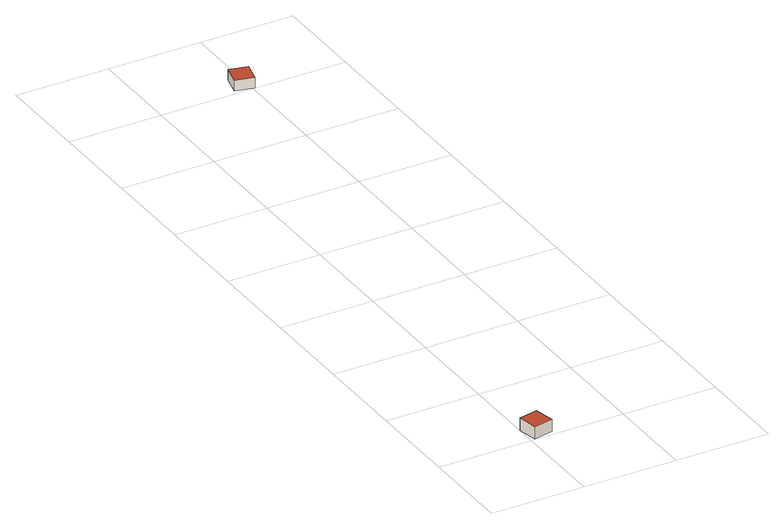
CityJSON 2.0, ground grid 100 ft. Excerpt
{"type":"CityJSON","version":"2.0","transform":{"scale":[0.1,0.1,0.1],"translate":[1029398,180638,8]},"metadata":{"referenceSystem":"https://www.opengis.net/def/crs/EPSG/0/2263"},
"CityObjects":{
"building1":{"type":"Building","attributes":{"name":"Bldg_4511004892","BIN":"4516514"},"geometry":[{"type":"MultiSurface","lod":"2","boundaries":[[[0,1,2,3]],[[4,5,6,7]],[[0,3,7,6]],[[1,0,6,5]],[[2,1,5,4]],[[3,2,4,7]]],"semantics":{"surfaces":[{"type":"RoofSurface","BIN":"4516514"},{"type":"GroundSurface"},{"type":"WallSurface"}],"values":[0,1,2,2,2,2]}}]},
"building2":{"type":"Building","attributes":{"name":"Bldg_4511016038","BIN":"4507588"},"geometry":[{"type":"MultiSurface","lod":"2","boundaries":[[[8,9,10,11]],[[12,13,14,15]],[[8,11,15,14]],[[9,8,14,13]],[[10,9,13,12]],[[11,10,12,15]]],"semantics":{"surfaces":[{"type":"RoofSurface","BIN":"4507588"},{"type":"GroundSurface"},{"type":"WallSurface"}],"values":[0,1,2,2,2,2]}}]}
},
"vertices":[
[211,260,139],[4,218,139],[46,7,139],[253,48,139],[46,7,7],[4,218,7],[211,260,7],[253,48,7],
[875,7265,118],[826,7055,118],[1023,7009,118],[1073,7219,118],[1023,7009,5],[826,7055,5],[875,7265,5],[1073,7219,5]
]}
